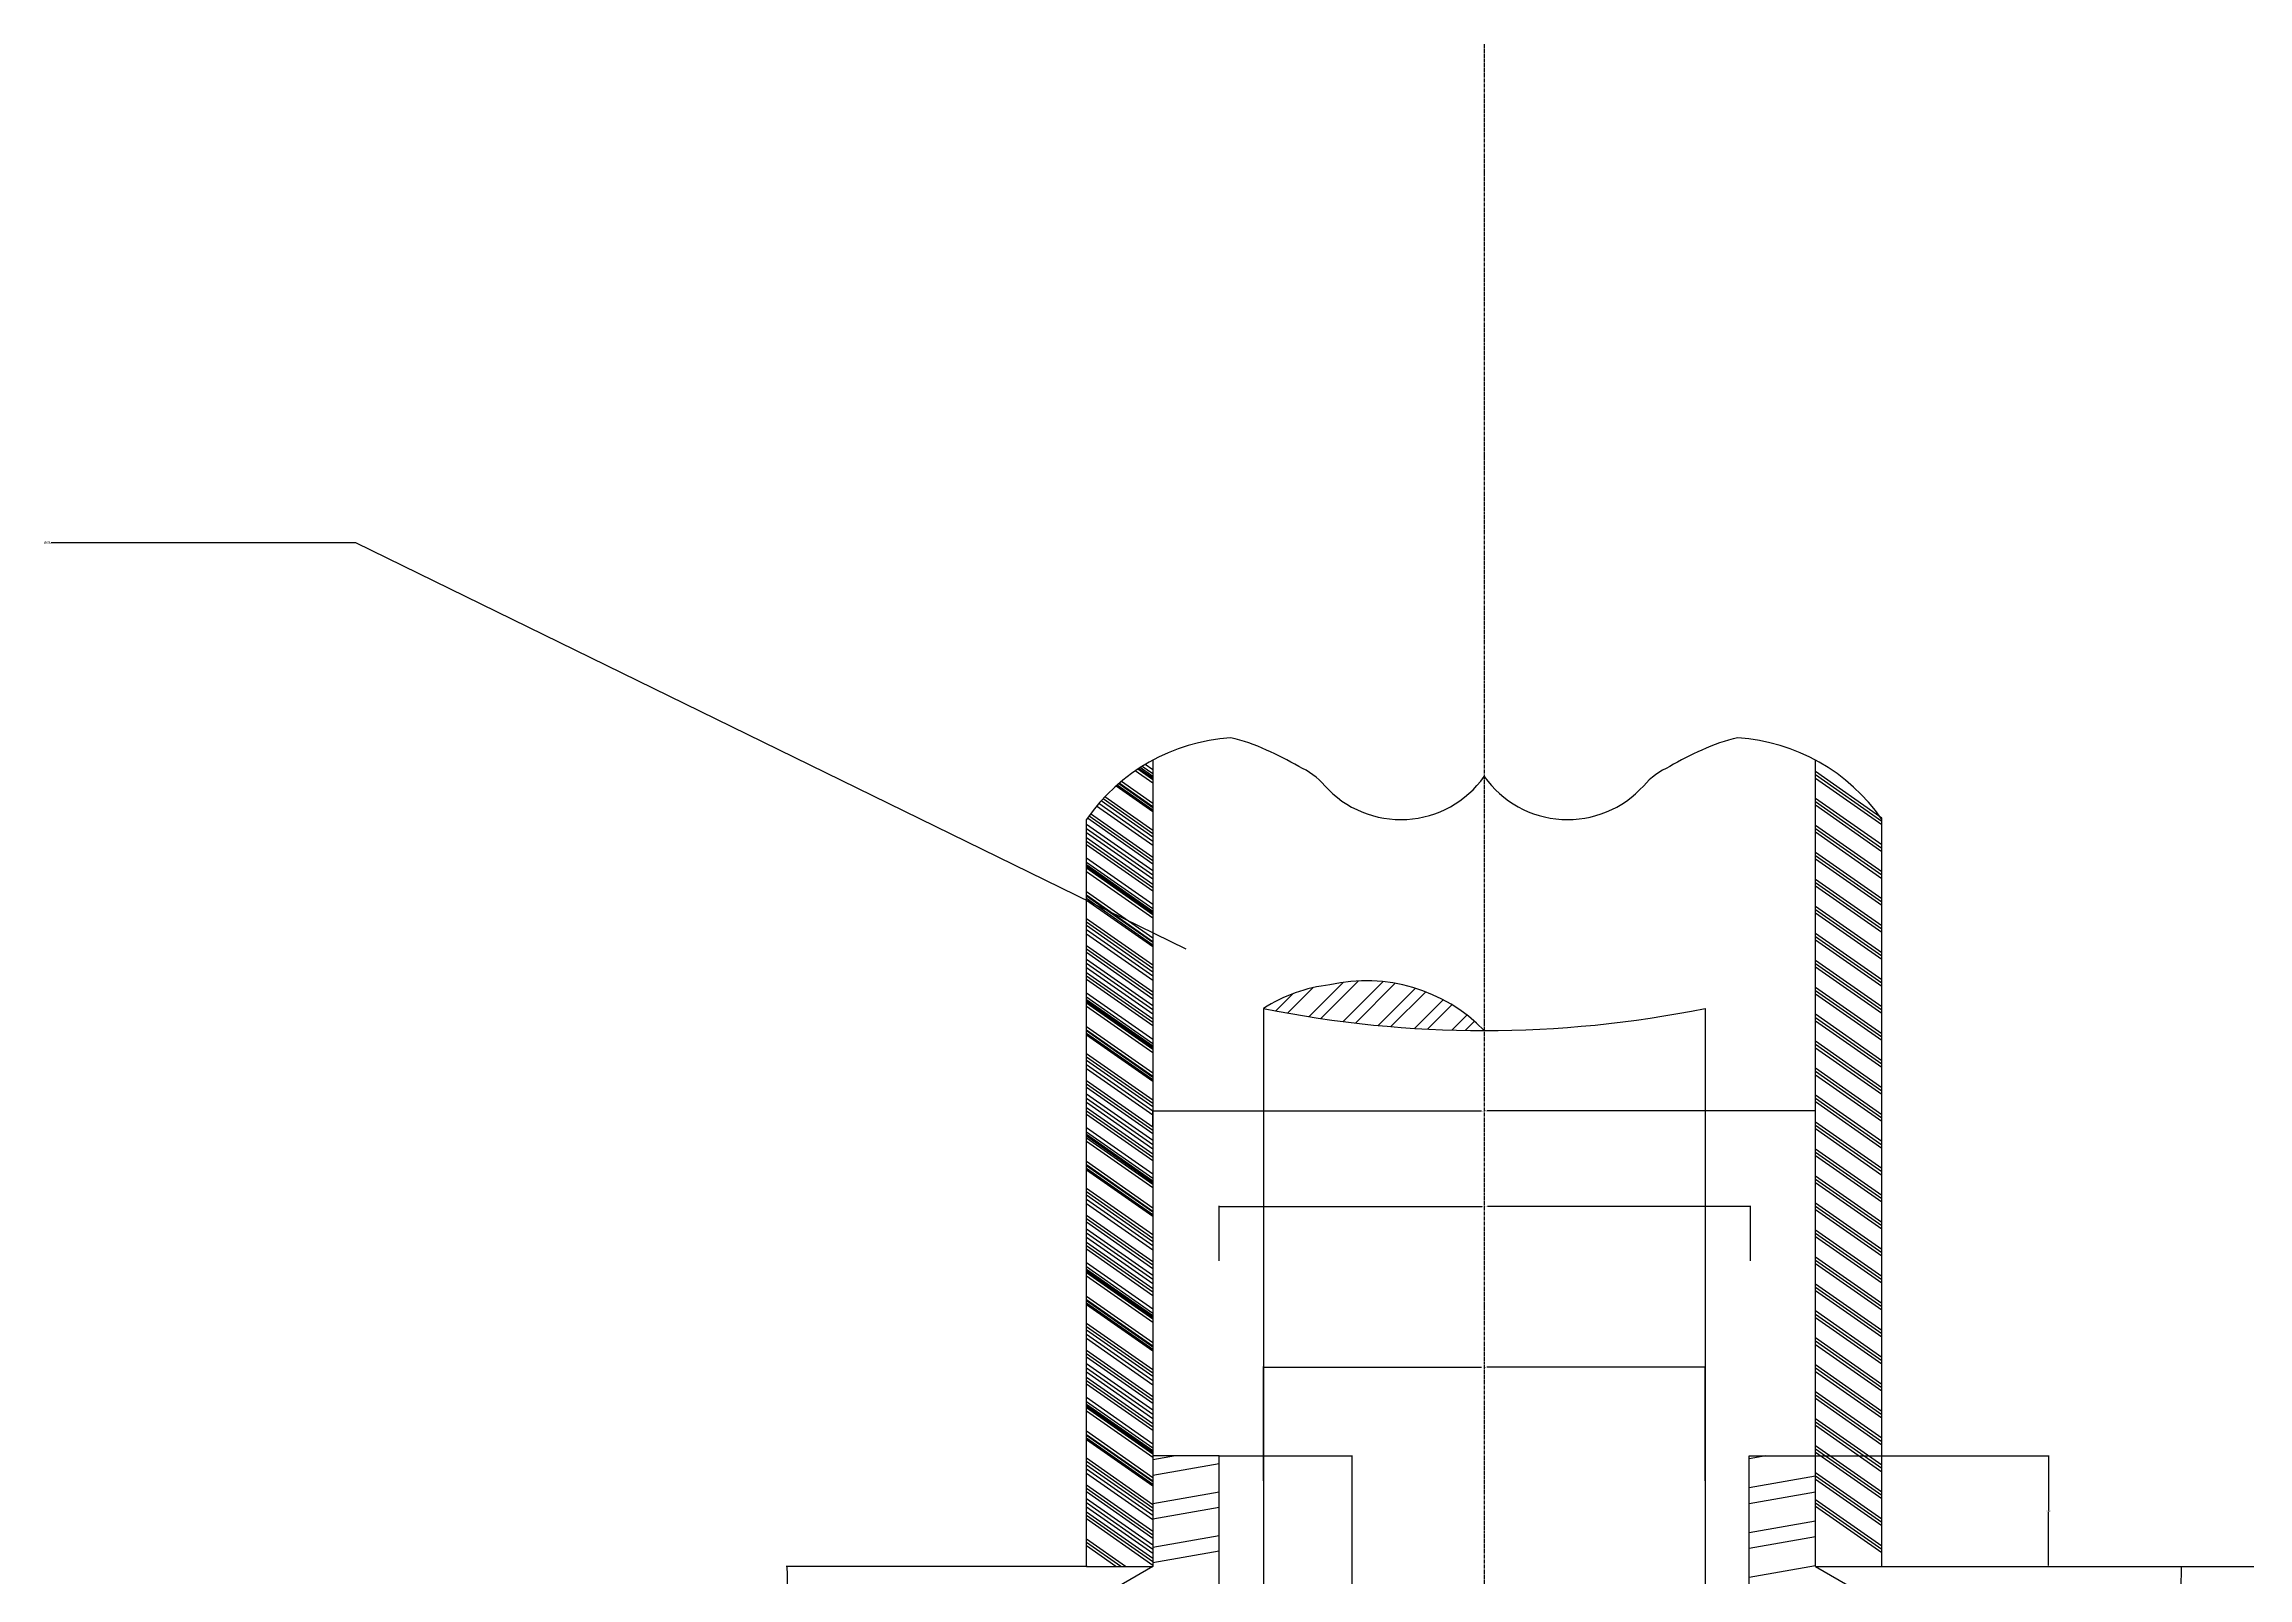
# Model space of a CAD drawing. Header units: millimetres. Extents: x -152 to 1470, y -163 to 1866.
# Drawn here: x 287 to 785.9, y 798.9 to 1146.1 of the extents above; entities that cross this region are included whole.
import ezdxf

# ---------------------------------------------------------------- set-up
doc = ezdxf.new("R2010")
doc.units = ezdxf.units.MM
doc.header["$MEASUREMENT"] = 0
doc.linetypes.add('CENTER2', pattern=[1.125, 0.75, -0.125, 0.125, -0.125])
doc.styles.get("Standard").update_dxf_attribs({"font": 'arial.ttf'})
doc.dimstyles.get("Standard").update_dxf_attribs({"dimtxt": 0.18, "dimasz": 0.18, "dimexe": 0.18, "dimexo": 0.0625, "dimgap": 0.09, "dimtad": 0, "dimtih": 1, "dimtoh": 1, "dimdec": 4, "dimzin": 0, "dimdsep": 46, "dimtxsty": 'Standard', "dimcen": 0.09, "dimadec": 0, "dimazin": 0, "dimtfac": 1, "dimtdec": 4, "dimtofl": 0, "dimtmove": 0, "dimatfit": 3, "dimfxl": 1, "dimtolj": 1, "dimtzin": 0, "dimarcsym": 0})

# ---------------------------------------------------------------- blocks, each defined once
blk = doc.blocks.new('*D37')
at = {"color": 0, "linetype": 'Continuous', "lineweight": -2, "transparency": 16777216}
for p, q in [((703.104630314931, 801.5172243959639), (771.0626609100356, 801.5172243959638)), ((728.0962578341775, 778.3935536009446), (759.9412550846222, 760.0091004000974))]:
    blk.add_line(p, q, dxfattribs=at)
for start, end in [(342.1989071981329, 359.8755048734353), (330.1262015258953, 341.9343456101477)]:
    blk.add_arc((688.0421303144288, 801.517224395964), 82.84053059560675, start, end, dxfattribs=at)
at = {"color": 0, "linetype": 'Continuous', "transparency": 16777216}
for points in [[(770.8524653712911, 801.337257094934), (770.9124653358816, 801.3371919094509), (770.8826609100354, 801.5172243959639)], [(759.9011912651224, 760.240109700911), (759.8491962870555, 760.270051682406), (759.7853678316043, 760.0990957574584)]]:
    blk.add_solid(points, dxfattribs=at)
at = {"layer": 'Defpoints', "color": 0, "linetype": 'Continuous', "transparency": 16777216}
for p in [(688.0421303144287, 801.517224395964), (688.0472347127418, 801.5172243959639), (703.042130314931, 801.517224395964), (769.6242699117358, 787.1329271212561), (728.0421303157685, 778.4248019889171)]:
    blk.add_point(p, dxfattribs=at)
at = {"color": 0, "linetype": 'Continuous', "transparency": 16777216, "insert": (766.8578934303646, 776.0097942272009), "char_height": 0.18, "attachment_point": 5}
blk.add_mtext('\\A1;30°', dxfattribs=at)
blk = doc.blocks.new('*D38')
at = {"color": 0, "linetype": 'Continuous', "lineweight": -2, "transparency": 16777216}
for p, q in [((522.9796303089014, 801.5172243959639), (455.0215997137987, 801.5172243959641)), ((497.9880027896551, 778.3935536009445), (466.1430055392118, 760.0091004000984))]:
    blk.add_line(p, q, dxfattribs=at)
for start, end in [(180.1244951265645, 197.8010928018671), (198.0656543898525, 209.8737984741045)]:
    blk.add_arc((538.042130309404, 801.517224395964), 82.84053059560532, start, end, dxfattribs=at)
at = {"color": 0, "linetype": 'Continuous', "transparency": 16777216}
for points in [[(455.1717952879526, 801.3371919094513), (455.231795252543, 801.3372570949343), (455.2015997137988, 801.5172243959641)], [(466.2350643367782, 760.270051682407), (466.1830693587115, 760.2401097009123), (466.2988927922296, 760.0990957574594)]]:
    blk.add_solid(points, dxfattribs=at)
at = {"layer": 'Defpoints', "color": 0, "linetype": 'Continuous', "transparency": 16777216}
for p in [(523.0421303089014, 801.517224395964), (538.0370259110906, 801.5172243959641), (538.0421303094039, 801.517224395964), (456.4599907120984, 787.1329271212566), (498.0421303080641, 778.4248019889171)]:
    blk.add_point(p, dxfattribs=at)
at = {"color": 0, "linetype": 'Continuous', "transparency": 16777216, "insert": (459.2263671934695, 776.0097942272013), "char_height": 0.18, "attachment_point": 5}
blk.add_mtext('\\A1;30°', dxfattribs=at)
blk = doc.blocks.new('*D43')
at = {"color": 0, "lineweight": -2, "transparency": 16777216}
for p, q in [((553.1046303099065, 826.5172243968019), (583.230100700129, 826.5172243968019)), ((583.0501007001291, 826.337224396802), (583.0501007001291, 791.6991275334193)), ((583.0501007001292, 756.6972243944567), (583.0501007001291, 791.3353212578394)), ((553.1046303099067, 756.5172243944568), (583.2301007001291, 756.5172243944568))]:
    blk.add_line(p, q, dxfattribs=at)
at = {"color": 0, "transparency": 16777216}
for points in [[(583.0201007001291, 826.337224396802), (583.080100700129, 826.337224396802), (583.0501007001291, 826.5172243968019)], [(583.0201007001292, 756.6972243944567), (583.0801007001292, 756.6972243944567), (583.0501007001292, 756.5172243944568)]]:
    blk.add_solid(points, dxfattribs=at)
at = {"layer": 'Defpoints', "color": 0, "transparency": 16777216}
for p in [(553.0421303099065, 826.5172243968019), (583.0501007001291, 826.5172243968019), (553.0421303099067, 756.5172243944568)]:
    blk.add_point(p, dxfattribs=at)
at = {"color": 0, "transparency": 16777216, "insert": (583.0501007001292, 791.517224395629), "char_height": 0.18, "attachment_point": 5}
blk.add_mtext('\\A1;70.0000', dxfattribs=at)
blk = doc.blocks.new('*D44')
at = {"color": 0, "lineweight": -2, "transparency": 16777216}
for p, q in [((563.0421303100412, 820.9019971669898), (563.0421303100412, 846.7546075710246)), ((563.2221303100412, 846.5746075710247), (612.447430448342, 846.5746075710247)), ((662.8621303137912, 846.5746075710247), (613.6368301754906, 846.5746075710247)), ((663.0421303137912, 820.9019971669898), (663.0421303137912, 846.7546075710246))]:
    blk.add_line(p, q, dxfattribs=at)
at = {"color": 0, "transparency": 16777216}
for points in [[(563.2221303100412, 846.6046075710246), (563.2221303100412, 846.5446075710247), (563.0421303100412, 846.5746075710247)], [(662.8621303137912, 846.6046075710246), (662.8621303137912, 846.5446075710247), (663.0421303137912, 846.5746075710247)]]:
    blk.add_solid(points, dxfattribs=at)
at = {"layer": 'Defpoints', "color": 0, "transparency": 16777216}
for p in [(663.0421303137912, 846.5746075710247), (563.0421303100412, 820.8394971669898), (663.0421303137912, 820.8394971669898)]:
    blk.add_point(p, dxfattribs=at)
at = {"color": 0, "transparency": 16777216, "insert": (613.0421303119163, 846.5746075710247), "char_height": 0.18, "attachment_point": 5}
blk.add_mtext('\\A1;100.0000', dxfattribs=at)
blk = doc.blocks.new('*D45')
at = {"color": 0, "lineweight": -2, "transparency": 16777216}
for p, q in [((553.0421303099063, 870.6640915704095), (553.0421303099063, 883.1210143403176)), ((673.3067669492424, 870.6640915704095), (673.3067669492424, 883.1210143403176)), ((553.2221303099062, 882.9410143403177), (612.5795031998334, 882.9410143403177)), ((673.1267669492424, 882.9410143403177), (613.7693940593151, 882.9410143403177))]:
    blk.add_line(p, q, dxfattribs=at)
at = {"color": 0, "transparency": 16777216}
for points in [[(553.2221303099062, 882.9710143403177), (553.2221303099062, 882.9110143403177), (553.0421303099063, 882.9410143403177)], [(673.1267669492424, 882.9710143403177), (673.1267669492424, 882.9110143403177), (673.3067669492424, 882.9410143403177)]]:
    blk.add_solid(points, dxfattribs=at)
at = {"layer": 'Defpoints', "color": 0, "transparency": 16777216}
for p in [(673.3067669492424, 882.9410143403177), (553.0421303099063, 870.6015915704095), (673.3067669492424, 870.6015915704095)]:
    blk.add_point(p, dxfattribs=at)
at = {"color": 0, "transparency": 16777216, "insert": (613.1744486295743, 882.9410143403177), "char_height": 0.18, "attachment_point": 5}
blk.add_mtext('\\A1;120.2646', dxfattribs=at)
blk = doc.blocks.new('*D46')
at = {"color": 0, "lineweight": -2, "transparency": 16777216}
for p, q in [((538.0421303094039, 901.0047917119452), (538.0421303094039, 904.8149164530183)), ((538.2221303094038, 904.6349164530184), (612.4474304483418, 904.6349164530184)), ((687.8621303144287, 904.6349164530184), (613.6368301754904, 904.6349164530184)), ((688.0421303144286, 894.4859566982425), (688.0421303144286, 904.8149164530183))]:
    blk.add_line(p, q, dxfattribs=at)
at = {"color": 0, "transparency": 16777216}
for points in [[(538.2221303094038, 904.6649164530183), (538.2221303094038, 904.6049164530184), (538.0421303094039, 904.6349164530184)], [(687.8621303144287, 904.6649164530183), (687.8621303144287, 904.6049164530184), (688.0421303144286, 904.6349164530184)]]:
    blk.add_solid(points, dxfattribs=at)
at = {"layer": 'Defpoints', "color": 0, "transparency": 16777216}
for p in [(688.0421303144286, 904.6349164530184), (538.0421303094039, 900.9422917119452), (688.0421303144286, 894.4234566982425)]:
    blk.add_point(p, dxfattribs=at)
at = {"color": 0, "transparency": 16777216, "insert": (613.0421303119161, 904.6349164530184), "char_height": 0.18, "attachment_point": 5}
blk.add_mtext('\\A1;150.0000', dxfattribs=at)
blk = doc.blocks.new('*D51')
at = {"color": 0, "lineweight": -2, "transparency": 16777216}
for p, q in [((688.1046303144288, 826.5172243968019), (740.9703333158226, 826.5172243968019)), ((740.7903333158226, 826.337224396802), (740.7903333158226, 814.1991275341732)), ((740.7903333158226, 801.6972243959644), (740.7903333158226, 813.8353212585932)), ((688.1046303144288, 801.5172243959645), (740.9703333158226, 801.5172243959645))]:
    blk.add_line(p, q, dxfattribs=at)
at = {"color": 0, "transparency": 16777216}
for points in [[(740.7603333158227, 826.337224396802), (740.8203333158226, 826.337224396802), (740.7903333158226, 826.5172243968019)], [(740.7603333158227, 801.6972243959644), (740.8203333158226, 801.6972243959644), (740.7903333158226, 801.5172243959645)]]:
    blk.add_solid(points, dxfattribs=at)
at = {"layer": 'Defpoints', "color": 0, "transparency": 16777216}
for p in [(688.0421303144288, 826.5172243968019), (688.0421303144288, 801.5172243959645), (740.7903333158226, 801.5172243959645)]:
    blk.add_point(p, dxfattribs=at)
at = {"color": 0, "transparency": 16777216, "insert": (740.7903333158227, 814.0172243963829), "char_height": 0.18, "attachment_point": 5}
blk.add_mtext('\\A1;25.0000', dxfattribs=at)
blk = doc.blocks.new('*D36')
at = {"color": 0, "lineweight": -2, "transparency": 16777216}
for p, q in [((721.9787318153761, 801.5172243959646), (796.3958829373005, 801.5172243959647)), ((796.2158829373005, 801.3372243959648), (796.2158829373005, 789.199127533336)), ((796.2158829373005, 776.6972243951273), (796.2158829373005, 788.835321257756)), ((721.9787318153761, 776.5172243951272), (796.3958829373005, 776.5172243951273))]:
    blk.add_line(p, q, dxfattribs=at)
at = {"color": 0, "transparency": 16777216}
for points in [[(796.1858829373006, 801.3372243959648), (796.2458829373005, 801.3372243959648), (796.2158829373005, 801.5172243959647)], [(796.1858829373006, 776.6972243951273), (796.2458829373005, 776.6972243951273), (796.2158829373005, 776.5172243951273)]]:
    blk.add_solid(points, dxfattribs=at)
at = {"layer": 'Defpoints', "color": 0, "transparency": 16777216}
for p in [(721.9162318153761, 801.5172243959646), (721.9162318153761, 776.5172243951272), (796.2158829373005, 776.5172243951273)]:
    blk.add_point(p, dxfattribs=at)
at = {"color": 0, "transparency": 16777216, "insert": (796.2158829373005, 789.0172243955456), "char_height": 0.18, "attachment_point": 5}
blk.add_mtext('\\A1;25.0000', dxfattribs=at)
blk = doc.blocks.new('*D52')
at = {"color": 0, "lineweight": -2, "transparency": 16777216}
for p, q in [((288.6388537879537, 1033.246952274787), (357.508028415117, 1033.246952274787)), ((357.508028415117, 1033.246952274787), (545.5103073534524, 941.2732680145061)), ((612.9521303119162, 908.2356335912539), (613.1321303119163, 908.2356335912536)), ((613.0421303119163, 908.1456335912536), (613.0421303119163, 908.3256335912538))]:
    blk.add_line(p, q, dxfattribs=at)
at = {"color": 0, "transparency": 16777216}
blk.add_solid([(545.5234907670286, 941.3002160683593), (545.497123939876, 941.2463199606528), (545.6719956765718, 941.1941675330485)], dxfattribs=at)
at = {"layer": 'Defpoints', "color": 0, "transparency": 16777216}
for p in [(545.6719956765718, 941.1941675330485), (680.412264947261, 875.2770996494596)]:
    blk.add_point(p, dxfattribs=at)
at = {"color": 0, "transparency": 16777216, "insert": (287.7837310048705, 1033.246952274787), "char_height": 0.18, "attachment_point": 5}
blk.add_mtext('\\A1;Stock Tube\\PID ∅150.0000', dxfattribs=at)

msp = doc.modelspace()

# ---------------------------------------------------------------- hatches: boundary and pattern name
h = msp.add_hatch()
h.set_pattern_fill('STEEL', color=256, scale=60.00000000200991)
h.set_pattern_definition([(44.99999999999999, (-14626.95127816158, -3290.847219561243), (-4.419417382563963, 4.41941738256396), []), (44.99999999999999, (-14626.95127816158, -3287.722219561138), (-4.419417382563963, 4.41941738256396), [])])
edge = h.paths.add_edge_path()
edge.add_ellipse((586.3022007625859, 896.7329362937503), major_axis=(-26.40408141809623, 26.40408141809623), ratio=0.9999999999999973, start_angle=269.26650826146994, end_angle=327.69460499613524, ccw=False)
edge.add_ellipse((613.0421303119153, 1175.29684235567), major_axis=(178.5444622555807, 178.5444622555807), ratio=0.999999999999994, start_angle=213.5788137250011, end_angle=225.0000000000004, ccw=False)
edge.add_ellipse((582.2639861212997, 897.6592663825008), major_axis=(-25.27600864317791, 25.27600864317791), ratio=0.9999999999999793, start_angle=321.69541729847043, end_angle=347.5298791607272, ccw=False)

# ---------------------------------------------------------------- linework, layer by layer
at = {"linetype": 'CENTER2'}
msp.add_line((613.0421303119149, 1146.056184377838), (613.0421303119144, 514.1054067694932), dxfattribs=at)
at = {"linetype": 'Continuous'}
for p, q in [((538.0421303094057, 981.8186082200975), (536.3235425408677, 983.0219763307032)), ((538.0421303094039, 983.9968145190796), (538.0421303094039, 801.517224395964)), ((688.0421303144286, 801.517224395964), (688.0421303144286, 983.9968145190803)), ((538.0421303094057, 972.2813067450802), (529.6867204798467, 978.1318276925685)), ((538.0421303094039, 972.6627988040823), (529.9266041413252, 978.3453514035098)), ((538.0421303094057, 973.2350368925822), (530.2902308941068, 978.6629752986178)), ((538.0421303094039, 973.4257829220837), (530.412459092215, 978.7681362224205)), ((538.0421303094057, 974.1887670400843), (530.9065075797757, 979.1851838651917)), ((538.0421303094057, 974.1887670400843), (530.906507579774, 979.1851838651928)), ((538.0421303094057, 978.7666717480954), (534.0489488012939, 981.5627275415147)), ((538.0421303094057, 979.5296558660959), (534.6035782421046, 981.9373559441465)), ((538.0421303094039, 979.9111479250951), (534.884342298376, 982.122254894485)), ((538.0421303094057, 980.2926399840967), (535.1674344179078, 982.3055237173833)), ((538.0421303094039, 980.8648780725975), (535.5964868026903, 982.5773360917719)), ((703.0421303149303, 970.9005330769126), (688.0421303144286, 981.4036461504097)), ((703.0421303149304, 970.1375489589111), (688.0421303144287, 980.6406620324083)), ((703.0421303149304, 969.3745648409097), (688.0421303144286, 979.8776779144068)), ((538.0421303094057, 964.6514655650656), (525.3007912992671, 973.5730471868499)), ((538.0421303094039, 965.6051957125687), (525.8070884787439, 974.1722642327088)), ((538.0421303094049, 966.5589258600719), (526.3251945200963, 974.7632126244639)), ((538.0421303094057, 966.5589258600698), (526.3251945200966, 974.7632126244632)), ((538.0421303094049, 967.3219099780724), (526.7482290829689, 975.2299847526199)), ((538.0421303094049, 968.0848940960739), (527.178908848455, 975.691403652273)), ((703.0421303149304, 964.7966601329008), (688.0421303144286, 975.2997732063977)), ((703.0421303149304, 964.0336760148994), (688.0421303144286, 974.5367890883965)), ((703.0421303149304, 963.2706918968981), (688.0421303144286, 973.7738049703953)), ((523.0421303089014, 801.517224395964), (523.0421303089008, 970.5952917463183)), ((538.0421303094049, 958.9290846800554), (523.0421303089024, 969.4321977535533)), ((538.0421303094049, 957.9753545325543), (523.0421303089005, 968.4784676060528)), ((538.0421303094049, 960.4550529160595), (523.212144991254, 970.8391204273669)), ((538.0421303094049, 961.21803703406), (523.5751131109515, 971.3479515318259)), ((538.0421303094049, 961.9810211520607), (523.9455292447831, 971.8515674806433)), ((703.0421303149304, 958.6927871888893), (688.0421303144286, 969.1959002623862)), ((703.0421303149304, 957.9298030708878), (688.0421303144286, 968.432916144385)), ((703.042130314931, 801.517224395964), (703.0421303149304, 970.9005330769126)), ((538.0421303094049, 957.0216243850512), (523.0421303089024, 967.5247374585499)), ((538.0421303094039, 955.877148208051), (523.0421303089014, 966.3802612815489)), ((538.0421303094057, 955.1141640900496), (523.0421303089014, 965.6172771635474)), ((538.0421303094057, 954.3511799720482), (523.0421303089014, 964.8542930455467)), ((703.0421303149304, 957.1668189528862), (688.0421303144286, 967.6699320263833)), ((703.0421303149304, 952.5889142448775), (688.0421303144286, 963.0920273183744)), ((538.0421303094049, 951.2992435000422), (523.0421303089005, 961.8023565735396)), ((538.0421303094049, 950.3455133525397), (523.0421303089005, 960.8486264260384)), ((538.0421303094057, 949.7732752640379), (523.0421303089014, 960.2763883375358)), ((538.0421303094049, 949.3917832050377), (523.0421303089024, 959.8948962785355)), ((538.0421303094039, 949.0102911460365), (523.0421303089014, 959.513404219535)), ((538.0421303094039, 948.2473070280357), (523.0421303089014, 958.7504201015345)), ((703.0421303149304, 951.8259301268761), (688.0421303144286, 962.329043200373)), ((703.0421303149304, 951.0629460088746), (688.0421303144286, 961.5660590823716)), ((538.0421303094049, 943.6694023200275), (523.0421303089024, 954.1725153935254)), ((538.0421303094049, 943.6694023200248), (523.0421303089024, 954.1725153935236)), ((538.0421303094049, 942.9064182020261), (523.0421303089024, 953.4095312755246)), ((538.0421303094049, 942.7156721725246), (523.0421303089005, 953.2187852460231)), ((703.0421303149304, 946.4850413008658), (688.0421303144286, 956.9881543743627)), ((703.0421303149304, 945.7220571828643), (688.0421303144286, 956.2251702563615)), ((703.0421303149305, 944.9590730648629), (688.0421303144286, 955.46218613836)), ((538.0421303094049, 942.1434340840253), (523.0421303089024, 952.646547157523)), ((538.0421303094049, 941.7619420250214), (523.0421303089024, 952.2650550985202)), ((538.0421303094049, 937.5655293760144), (523.0421303089005, 948.0686424495129)), ((703.0421303149304, 940.381168356854), (688.0421303144286, 950.8842814303512)), ((703.0421303149304, 939.6181842388526), (688.0421303144286, 950.1212973123497)), ((703.0421303149304, 938.8552001208511), (688.0421303144286, 949.3583131943478)), ((538.0421303094049, 936.8025452580137), (523.0421303089005, 947.3056583315115)), ((538.0421303094049, 936.0395611400122), (523.0421303089005, 946.5426742135107)), ((538.0421303094057, 936.0395611400104), (523.0421303089014, 946.5426742135089)), ((538.0421303094039, 935.0858309925102), (523.0421303088997, 945.5889440660076)), ((538.0421303094057, 934.132100845007), (523.0421303089014, 944.6352139185046)), ((703.0421303149305, 934.2772954128422), (688.0421303144286, 944.7804084863394)), ((703.0421303149305, 933.5143112948406), (688.0421303144286, 944.0174243683377)), ((703.0421303149305, 932.7513271768391), (688.0421303144286, 943.2544402503363)), ((538.0421303094039, 931.4616564320031), (523.0421303089014, 941.9647695054998)), ((538.0421303094039, 930.6986723140014), (523.0421303089014, 941.2017853874993)), ((538.0421303094057, 929.935688196), (523.0421303089014, 940.4388012694985)), ((538.0421303094039, 928.4097199599969), (523.0421303089014, 938.9128330334954)), ((538.0421303094057, 927.4559898124949), (523.0421303089014, 937.9591028859934)), ((703.0421303149304, 928.1734224688305), (688.0421303144286, 938.6765355423274)), ((538.0421303094057, 926.5022596649917), (523.0421303089033, 937.0053727384905)), ((538.0421303094039, 925.3577834879916), (523.0421303089014, 935.8608965614894)), ((538.0421303094057, 924.5947993699901), (523.0421303089014, 935.0979124434889)), ((538.0421303094039, 923.8318152519903), (523.0421303089014, 934.3349283254872)), ((703.0421303149304, 927.410438350829), (688.0421303144286, 937.9135514243262)), ((703.0421303149304, 926.6474542328276), (688.0421303144286, 937.1505673063248)), ((538.0421303094057, 920.7798787799825), (523.0421303089014, 931.282991853481)), ((538.0421303094039, 919.8261486324811), (523.0421303089014, 930.329261705979)), ((538.0421303094049, 919.2539105439794), (523.0421303089024, 929.7570236174772)), ((538.0421303094057, 918.8724184849782), (523.0421303089014, 929.3755315584767)), ((538.042130309403, 918.4909264259786), (523.0421303089024, 928.9940394994758)), ((538.0421303094049, 917.7279423079763), (523.0421303089024, 928.231055381475)), ((703.0421303149305, 922.0695495248185), (688.0421303144286, 932.5726625983159)), ((703.0421303149305, 921.3065654068171), (688.0421303144286, 931.8096784803142)), ((703.0421303149305, 920.5435812888156), (688.0421303144286, 931.0466943623128)), ((538.042130309403, 913.150037599969), (523.0421303089024, 923.6531506734659)), ((538.0421303094049, 913.1500375999663), (523.0421303089024, 923.6531506734641)), ((563.0421303100412, 927.7968423474217), (563.0421303100412, 531.5578723318692)), ((663.0421303137912, 927.7968423474217), (663.0421303137912, 531.5578723318685)), ((703.0421303149305, 915.9656765808068), (688.0421303144286, 926.4687896543039)), ((703.0421303149307, 915.2026924628053), (688.0421303144286, 925.7058055363025)), ((703.0421303149305, 914.4397083448039), (688.0421303144287, 924.942821418301)), ((538.0421303094049, 912.3870534819664), (523.0421303089005, 922.8901665554652)), ((538.0421303094049, 912.1963074524651), (523.0421303089024, 922.6994205259628)), ((538.042130309403, 911.6240693639668), (523.0421303089005, 922.1271824374644)), ((538.0421303094049, 911.242577304962), (523.0421303089024, 921.7456903784605)), ((703.0421303149305, 909.8618036367952), (688.0421303144286, 920.3649167102924)), ((703.0421303149307, 909.0988195187936), (688.0421303144286, 919.601932592291)), ((703.0421303149307, 908.3358354007921), (688.0421303144286, 918.8389484742893)), ((538.0421303094039, 907.0461646559559), (523.0421303088997, 917.5492777294544)), ((538.0421303094039, 906.2831805379551), (523.0421303089014, 916.786293611453)), ((538.0421303094039, 905.5201964199546), (523.0421303089014, 916.0233094934513)), ((538.0421303094066, 905.5201964199509), (523.0421303089024, 916.0233094934495)), ((538.0421303094049, 904.5664662724507), (523.0421303089005, 915.069579345949)), ((538.0421303094066, 903.6127361249476), (523.0421303089024, 914.1158491984461)), ((703.0421303149307, 903.7579306927832), (688.0421303144286, 914.2610437662804)), ((703.0421303149307, 902.9949465747818), (688.0421303144286, 913.4980596482792)), ((538.0421303094039, 900.9422917119452), (523.0421303089014, 911.4454047854431)), ((538.0421303094039, 900.1793075939445), (523.0421303089014, 910.6824206674414)), ((538.0421303094039, 899.416323475943), (523.0421303089014, 909.9194365494409)), ((538.0421303094039, 897.8903552399374), (523.0421303089014, 908.3934683134353)), ((703.0421303149307, 902.2319624567804), (688.0421303144286, 912.7350755302775)), ((703.0421303149307, 897.6540577487715), (688.0421303144286, 908.1571708222689)), ((538.0421303094039, 896.9366250924363), (523.0421303089014, 907.4397381659339)), ((538.0421303094039, 895.9828949449341), (523.0421303089014, 906.4860080184328)), ((538.0421303094049, 894.838418767933), (523.0421303089005, 905.3415318414318)), ((538.0421303094049, 894.0754346499316), (523.0421303089024, 904.5785477234292)), ((538.0421303094049, 893.3124505319308), (523.0421303089024, 903.8155636054287)), ((703.0421303149307, 896.8910736307703), (688.0421303144286, 907.3941867042674)), ((703.0421303149307, 896.1280895127688), (688.0421303144286, 906.631202586266)), ((538.0421303094057, 890.2605140599228), (523.0421303089014, 900.7636271334216)), ((538.0421303094039, 889.3067839124226), (523.0421303089014, 899.8098969859193)), ((538.0421303094057, 888.7345458239199), (523.0421303089033, 899.2376588974175)), ((538.0421303094057, 888.3530537649194), (523.0421303089014, 898.8561668384173)), ((538.0421303094039, 887.9715617059192), (523.0421303089014, 898.474674779417)), ((703.0421303149307, 891.55018480476), (688.0421303144286, 902.0532978782571)), ((703.0421303149307, 890.7872006867585), (688.0421303144286, 901.2903137602555)), ((703.0421303149307, 890.0242165687569), (688.0421303144286, 900.527329642254)), ((538.0421303094039, 887.2085775879186), (523.0421303089014, 897.7116906614162)), ((538.0421303094039, 882.6306728799095), (523.0421303089014, 893.133785953408)), ((538.0421303094057, 882.6306728799084), (523.0421303089014, 893.1337859534071)), ((703.0421303149307, 885.446311860748), (688.0421303144286, 895.9494249342454)), ((703.0421303149307, 884.6833277427468), (688.0421303144286, 895.1864408162439)), ((703.0421303149307, 883.9203436247451), (688.0421303144286, 894.4234566982425)), ((538.0421303094039, 881.867688761909), (523.0421303088997, 892.3708018354066)), ((538.0421303094039, 881.6769427324073), (523.0421303089014, 892.1800558059058)), ((538.0421303094039, 881.1047046439073), (523.0421303089014, 891.6078177174049)), ((538.0421303094057, 880.7232125849043), (523.0421303089014, 891.2263256584029)), ((703.0421303149308, 879.3424389167365), (688.0421303144286, 889.8455519902336)), ((703.0421303149308, 878.579454798735), (688.0421303144287, 889.0825678722322)), ((703.0421303149308, 877.8164706807336), (688.0421303144286, 888.3195837542307)), ((538.0421303094049, 876.5267999358973), (523.0421303089005, 887.0299130093956)), ((538.0421303094049, 875.7638158178956), (523.0421303089024, 886.2669288913935)), ((538.0421303094049, 875.0008316998951), (523.0421303089005, 885.5039447733936)), ((538.0421303094066, 875.0008316998922), (523.0421303089024, 885.5039447733909)), ((538.0421303094049, 874.047101552391), (523.0421303089005, 884.5502146258896)), ((538.0421303094049, 873.0933714048888), (523.0421303089005, 883.5964844783875)), ((703.0421303149308, 873.2385659727247), (688.0421303144286, 883.7416790462219)), ((538.0421303094049, 870.4229269918858), (523.0421303089005, 880.9260400653845)), ((538.0421303094049, 869.6599428738853), (523.0421303089005, 880.1630559473838)), ((538.0421303094049, 868.8969587558845), (523.0421303089024, 879.4000718293812)), ((703.0421303149308, 872.475581854723), (688.0421303144286, 882.9786949282204)), ((703.0421303149307, 871.7125977367216), (688.0421303144286, 882.215710810219)), ((538.0421303094049, 867.3709905198787), (523.0421303089005, 877.8741035933765)), ((538.0421303094049, 866.4172603723766), (523.0421303089024, 876.9203734458752)), ((538.0421303094049, 865.4635302248746), (523.0421303089005, 875.9666432983731)), ((538.0421303094057, 864.3190540478736), (523.0421303089014, 874.8221671213723)), ((538.0421303094039, 863.556069929873), (523.0421303089033, 874.0591830033698)), ((538.0421303094039, 862.7930858118714), (523.0421303089014, 873.2961988853701)), ((703.0421303149308, 867.1346930287127), (688.0421303144286, 877.6378061022101)), ((703.0421303149308, 866.3717089107113), (688.0421303144286, 876.8748219842087)), ((703.0421303149308, 865.6087247927101), (688.0421303144286, 876.1118378662075)), ((538.0421303094066, 859.7411493398643), (523.0421303089024, 870.2442624133621)), ((538.0421303094049, 858.7874191923631), (523.0421303089005, 869.2905322658617)), ((538.0421303094039, 858.215181103863), (523.0421303089014, 868.7182941773617)), ((538.0421303094066, 857.83368904486), (523.0421303089024, 868.3368021183587)), ((703.0421303149309, 861.030820084701), (688.0421303144286, 871.5339331581984)), ((703.0421303149309, 860.2678359666995), (688.0421303144286, 870.7709490401969)), ((703.0421303149308, 859.5048518486981), (688.0421303144286, 870.0079649221952)), ((538.0421303094039, 857.4521969858615), (523.0421303089014, 867.9553100593603)), ((538.0421303094039, 856.6892128678608), (523.0421303089014, 867.1923259413595)), ((703.0421303149309, 854.9269471406892), (688.0421303144286, 865.4300602141864)), ((703.0421303149309, 854.1639630226878), (688.0421303144286, 864.6670760961849)), ((703.0421303149308, 853.4009789046863), (688.0421303144286, 863.9040919781837)), ((538.0421303094049, 852.1113081598498), (523.0421303089005, 862.6144212333486)), ((538.0421303094057, 852.1113081598489), (523.0421303089014, 862.6144212333477)), ((538.0421303094049, 851.3483240418493), (523.0421303089005, 861.8514371153478)), ((538.0421303094039, 851.1575780123487), (523.0421303089014, 861.6606910858463)), ((538.0421303094049, 850.5853399238486), (523.0421303089005, 861.0884529973464)), ((538.0421303094039, 850.2038478648464), (523.0421303089014, 860.7069609383452)), ((703.0421303149309, 848.8230741966773), (688.0421303144286, 859.3261872701748)), ((703.0421303149309, 848.0600900786759), (688.0421303144286, 858.5632031521734)), ((538.0421303094049, 846.0074352158376), (523.0421303089005, 856.5105482893362)), ((538.0421303094049, 845.2444510978371), (523.0421303089005, 855.7475641713347)), ((538.0421303094049, 844.4814669798354), (523.0421303089005, 854.9845800533342)), ((538.0421303094057, 844.4814669798354), (523.0421303089014, 854.9845800533342)), ((538.0421303094057, 843.5277368323342), (523.0421303089014, 854.0308499058319)), ((703.0421303149309, 847.2971059606746), (688.0421303144286, 857.8002190341717)), ((703.042130314931, 842.7192012526656), (688.0421303144286, 853.2223143261631)), ((538.0421303094057, 842.5740066848319), (523.0421303089014, 853.0771197583297)), ((538.0421303094039, 839.903562271828), (523.0421303089014, 850.4066753453258)), ((538.0421303094057, 839.1405781538256), (523.0421303089014, 849.6436912273241)), ((538.0421303094057, 838.3775940358249), (523.0421303089014, 848.8807071093236)), ((703.042130314931, 841.9562171346643), (688.0421303144286, 852.4593302081616)), ((703.042130314931, 841.1932330166628), (688.0421303144286, 851.6963460901602)), ((538.0421303094057, 836.8516257998191), (523.0421303089014, 847.3547388733177)), ((538.0421303094039, 835.8978956523179), (523.0421303089014, 846.4010087258165)), ((538.0421303094057, 834.9441655048149), (523.0421303089014, 845.4472785783136)), ((538.0421303094039, 833.7996893278139), (523.0421303089014, 844.3028024013126)), ((538.0421303094039, 833.0367052098132), (523.0421303089014, 843.5398182833119)), ((703.042130314931, 836.615328308654), (688.0421303144286, 847.1184413821512)), ((703.042130314931, 835.8523441906524), (688.0421303144286, 846.3554572641498)), ((703.042130314931, 835.089360072651), (688.0421303144286, 845.5924731461483)), ((538.0421303094039, 832.2737210918127), (523.0421303089014, 842.7768341653102)), ((538.0421303094049, 829.2217846198047), (523.0421303089024, 839.7248976933033)), ((538.0421303094049, 828.2680544723034), (523.0421303089005, 838.7711675458021)), ((538.042130309403, 827.6958163838044), (523.0421303089024, 838.1989294573021)), ((703.042130314931, 830.5114553646421), (688.0421303144286, 841.0145684381396)), ((703.042130314931, 829.7484712466406), (688.0421303144286, 840.2515843201381)), ((703.042130314931, 828.9854871286391), (688.0421303144286, 839.4886002021367)), ((538.0421303094049, 827.3143243248003), (523.0421303089024, 837.817437398299)), ((538.0421303094049, 826.9328322658029), (523.0421303089005, 837.4359453393006)), ((538.0421303094049, 826.1698481478012), (523.0421303089005, 836.6729612212999)), ((703.042130314931, 824.4075824206304), (688.0421303144286, 834.9106954941278)), ((703.042130314931, 823.6445983026288), (688.0421303144286, 834.1477113761263)), ((703.042130314931, 822.8816141846274), (688.0421303144286, 833.3847272581248)), ((538.0421303094049, 821.5919434397912), (523.0421303089005, 832.0950565132889)), ((538.0421303094049, 821.5919434397912), (523.0421303089005, 832.0950565132889)), ((538.0421303094049, 820.8289593217897), (523.0421303089005, 831.3320723952883)), ((538.0421303094049, 820.638213292289), (523.0421303089005, 831.1413263657877)), ((538.042130309403, 820.06597520379), (523.0421303089005, 830.5690882772877)), ((538.0421303094049, 819.6844831447869), (523.0421303089005, 830.1875962182855)), ((703.042130314931, 818.3037094766185), (688.0421303144286, 828.806822550116)), ((538.0421303094039, 815.4880704957817), (523.0421303089014, 825.9911835692784)), ((538.0421303094039, 814.7250863777803), (523.0421303089014, 825.2281994512778)), ((538.0421303094057, 813.9621022597786), (523.0421303089014, 824.4652153332762)), ((538.0421303094049, 813.9621022597769), (523.0421303089024, 824.4652153332744)), ((538.0421303094049, 813.0083721122757), (523.0421303089005, 823.5114851857741)), ((543.1758419548413, 826.5172243968015), (538.0421303094039, 825.6120125225335)), ((553.0421303099065, 826.5172243968015), (538.0421303094039, 826.5172243968015)), ((553.0421303099065, 824.756593898206), (538.0421303094039, 822.1116891874905)), ((553.0421303099065, 756.5172243944565), (553.0421303099065, 826.5172243968015)), ((676.805319595802, 826.5172243968015), (673.0421303139242, 825.8536725928935)), ((673.0421303139261, 826.5172243968015), (688.0421303144286, 826.5172243968015)), ((673.0421303139261, 756.5172243944565), (673.0421303139261, 826.5172243968015)), ((703.042130314931, 817.5407253586171), (688.0421303144286, 828.0438384321145)), ((703.042130314931, 816.7777412406155), (688.0421303144286, 827.280854314113)), ((538.0421303094066, 812.0546419647725), (523.0421303089024, 822.5577550382709)), ((538.0421303094039, 809.3841975517686), (523.0421303089014, 819.8873106252662)), ((538.0421303094039, 808.621213433767), (523.0421303089014, 819.1243265072645)), ((538.0421303094039, 807.8582293157673), (523.0421303089014, 818.361342389264)), ((553.0421303099063, 818.3565077670314), (538.0421303094039, 815.7116030563158)), ((688.0421303144286, 821.9343863998405), (673.0421303139242, 819.2894816891247)), ((688.0421303144286, 821.9343863998405), (673.0421303139242, 819.2894816891247)), ((688.0421303144286, 818.3443111844118), (673.0421303139261, 815.6994064736962)), ((688.0421303144286, 818.3443111844118), (673.0421303139261, 815.6994064736962)), ((703.042130314931, 812.1998365326068), (688.0421303144286, 822.7029496061043)), ((703.042130314931, 811.4368524146054), (688.0421303144286, 821.9399654881029)), ((703.042130314931, 810.6738682966038), (688.0421303144286, 821.1769813701013)), ((538.0421303094057, 806.3322610797615), (523.0421303089014, 816.8353741532601)), ((538.0421303094039, 805.378530932261), (523.0421303088997, 815.8816440057597)), ((538.0421303094057, 804.4248007847581), (523.0421303089014, 814.9279138582558)), ((538.0421303094049, 803.2803246077564), (523.0421303089005, 813.7834376812548)), ((553.0421303099065, 814.8561844319884), (538.0421303094039, 812.2112797212728)), ((703.042130314931, 806.0959635885949), (688.0421303144286, 816.5990766620924)), ((703.042130314931, 805.3329794705935), (688.0421303144286, 815.836092544091)), ((703.042130314931, 804.5699953525922), (688.0421303144286, 815.0731084260896)), ((538.042130309403, 802.5173404897547), (523.0421303089005, 813.0204535632524)), ((538.0421303094049, 801.7543563717531), (523.0421303089005, 812.2574694452517)), ((553.0421303099065, 808.4560983008138), (538.0421303094039, 805.8111935900982)), ((688.0421303144267, 811.7801202806426), (673.0421303139242, 809.1352155699268)), ((688.0421303144267, 811.7801202806426), (673.0421303139242, 809.1352155699268)), ((531.8428643841672, 801.517224395963), (523.0421303089005, 807.6795647372426)), ((530.753210136865, 801.517224395964), (523.0421303089005, 806.9165806192419)), ((529.6635558895687, 801.517224395963), (523.0421303089005, 806.1535965012404)), ((553.0421303099065, 804.9557749657707), (538.0421303094039, 802.3108702550552)), ((688.0421303144286, 808.1900450652138), (673.0421303139242, 805.5451403544986)), ((688.0421303144286, 808.1900450652138), (673.0421303139242, 805.5451403544986)), ((538.0421303094039, 801.517224395964), (498.042130308064, 778.4248019889171)), ((523.1256304057697, 801.5172243959621), (523.0421303088997, 801.5756917932312)), ((523.0421303089014, 801.517224395964), (538.0421303094039, 801.517224395964)), ((688.0421303144286, 801.6258541614446), (673.0421303139242, 798.9809494507289)), ((688.0421303144286, 801.6258541614446), (673.0421303139242, 798.9809494507289)), ((688.0421303144286, 801.517224395964), (728.0421303157685, 778.4248019889171)), ((688.0421303144286, 801.517224395964), (688.0472347127418, 801.517224395964)), ((688.0472347127418, 801.517224395964), (703.042130314931, 801.517224395964))]:
    msp.add_line(p, q, dxfattribs=at)
for centre, major_axis, ratio, start_param, end_param in [((558.3833034036963, 946.1341020982256), (30.39200811657862, 30.39200811657862), 0.9999999999999747, 0.8499627865245056, 1.750760323908345), ((548.6806965344326, 955.2135480231318), (-24.4054819427998, 24.4054819427998), 0.999999999999792, -1.236966052812327, -0.9875422331617202), ((677.4035640894001, 955.2135480231323), (24.40548194279959, 24.40548194279959), 0.9999999999997937, 0.9875422331617253, 1.236966052812335), ((667.7009572201401, 946.1341020982361), (30.39200811657038, 30.39200811657038), 0.9999999999999986, 6.103221310066011, 7.004018847450064), ((545.3207323521204, 941.353142796173), (-34.32735965313979, 34.32735965313979), 0.999999999999844, -1.343921439121186, -1.174610097898945), ((680.7635282717123, 941.353142796173), (34.32735965314186, 34.32735965314186), 0.9999999999997885, 1.174610097898967, 1.343921439121198), ((564.7707973381805, 967.7920209134325), (11.32187583874287, 11.32187583874287), 0.9999999999999809, 6.204802997024114, 6.665797846334856), ((594.1487001251913, 993.7368356643135), (-16.39526820493928, 16.39526820493928), 0.9999999999999991, 1.520149237456258, 3.30866364074195), ((631.9355604986413, 993.7368356643135), (-16.39526820493932, 16.39526820493932), 0.999999999999993, 1.403725339642743, 3.192239742928435), ((661.3134632856522, 967.7920209134325), (-11.32187583874289, 11.32187583874289), 0.9999999999999071, -0.3826125391552948, 0.07838231015547792)]:
    msp.add_ellipse(centre, major_axis=major_axis, ratio=ratio, start_param=start_param, end_param=end_param, dxfattribs=at)
for centre, major_axis, ratio, start_param, end_param in [((582.2639861212996, 897.6592663825013), (-25.27600864317774, 25.27600864317774), 0.9999999999999827, -0.6685410867441561, -0.2176446667668679), ((586.3022007625858, 896.7329362937503), (26.40408141809633, 26.40408141809633), 0.9999999999999997, 6.270383461306061, 7.290146124999714), ((613.0421303119163, 1175.296842355673), (178.5444622555848, 178.5444622555848), 0.9999999999999997, 3.72765351200411, 4.126328121970372)]:
    msp.add_ellipse(centre, major_axis=major_axis, ratio=ratio, start_param=start_param, end_param=end_param)

# ---------------------------------------------------------------- dimensions: what is measured, and where the dimension line sits
dim = msp.add_diameter_dim_2p(p1=(680.412264947261, 875.2770996494596), p2=(545.6719956765718, 941.1941675330485), text='Stock Tube\\PID <>', dimstyle='Standard')
dim.commit()
dim.dimension.update_dxf_attribs({"geometry": '*D52', "text_midpoint": (287.7837310048705, 1033.246952274787), "dimtype": 163})
dim = msp.add_linear_dim(base=(688.0421303144286, 904.6349164530184), p1=(538.0421303094039, 900.9422917119452), p2=(688.0421303144286, 894.4234566982425), dimstyle='Standard')
dim.commit()
dim.dimension.update_dxf_attribs({"geometry": '*D46', "text_midpoint": (613.0421303119161, 904.6349164530184), "dimtype": 160})
for base, p1, p2, picture, middle in [((673.3067669492424, 882.9410143403177), (553.0421303099063, 870.6015915704095), (673.3067669492424, 870.6015915704095), '*D45', (613.1744486295743, 882.9410143403177)), ((663.0421303137912, 846.5746075710247), (563.0421303100412, 820.8394971669898), (663.0421303137912, 820.8394971669898), '*D44', (613.0421303119163, 846.5746075710247))]:
    dim = msp.add_linear_dim(base=base, p1=p1, p2=p2, dimstyle='Standard')
    dim.commit()
    dim.dimension.update_dxf_attribs({"geometry": picture, "text_midpoint": middle})
for base, p1, p2, picture, middle in [((583.0501007001291, 826.5172243968019), (553.0421303099065, 756.5172243944565), (553.0421303099063, 826.5172243968015), '*D43', (583.0501007001292, 791.517224395629)), ((740.7903333158226, 801.5172243959645), (688.0421303144286, 826.5172243968015), (688.0421303144286, 801.517224395964), '*D51', (740.7903333158227, 814.0172243963829)), ((796.2158829373005, 776.5172243951273), (721.9162318153759, 801.5172243959641), (721.9162318153759, 776.5172243951267), '*D36', (796.2158829373005, 789.0172243955456))]:
    dim = msp.add_linear_dim(base=base, p1=p1, p2=p2, angle=90, dimstyle='Standard')
    dim.commit()
    dim.dimension.update_dxf_attribs({"geometry": picture, "text_midpoint": middle})
for base, line1, line2, picture, middle in [((456.4599907120984, 787.1329271212566), ((538.0370259110906, 801.517224395964), (523.0421303089014, 801.517224395964)), ((538.0421303094039, 801.517224395964), (498.042130308064, 778.4248019889171)), '*D38', (459.2263671934695, 776.0097942272013)), ((769.6242699117358, 787.1329271212561), ((688.0472347127418, 801.517224395964), (703.042130314931, 801.517224395964)), ((688.0421303144286, 801.517224395964), (728.0421303157685, 778.4248019889171)), '*D37', (766.8578934303648, 776.0097942272009))]:
    dim = msp.add_angular_dim_2l(base=base, line1=line1, line2=line2, dimstyle='Standard', dxfattribs=at)
    dim.commit()
    dim.dimension.update_dxf_attribs({"geometry": picture, "text_midpoint": middle, "dimtype": 162})

doc.saveas('drawing.dxf')
